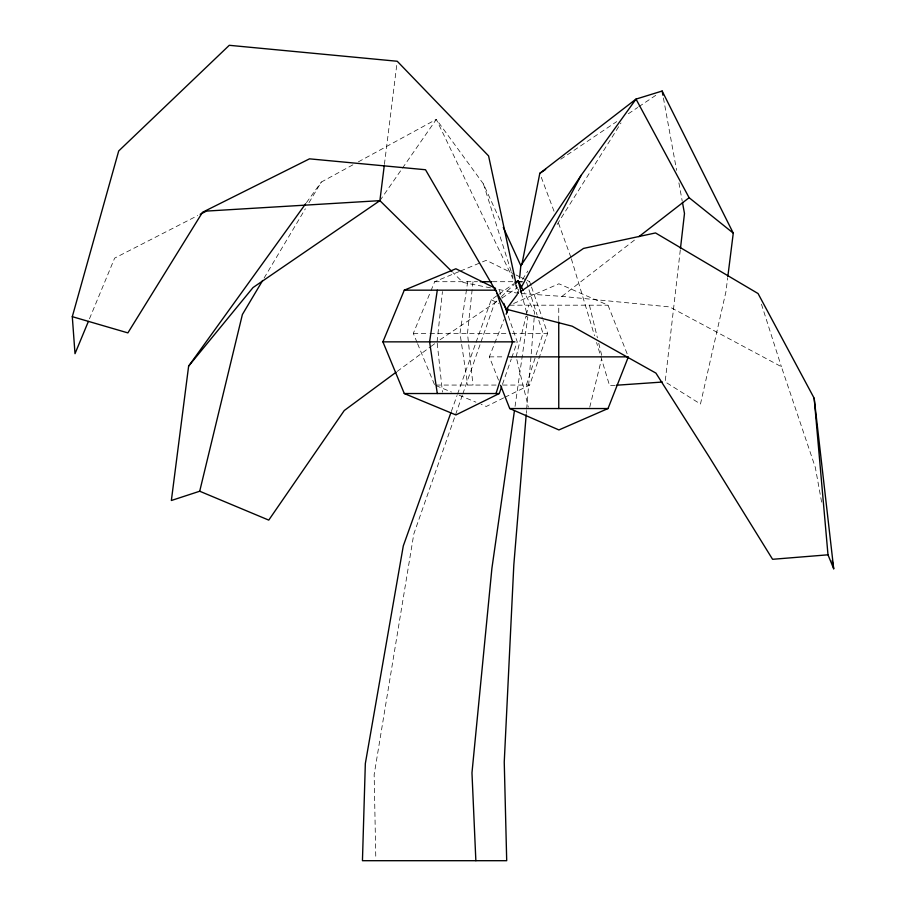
<?xml version="1.0" encoding="UTF-8"?>
<svg xmlns="http://www.w3.org/2000/svg" width="906" height="906" viewBox="0 0 906 906"><rect width="100%" height="100%" fill="white"/><g stroke="black" fill="none" stroke-linecap="round" stroke-linejoin="round"><path stroke-width="0.68" stroke-dasharray="4.53 3.4" d="M558.742 320.554L558.764 305.186M526.307 413.34L526.545 410.531M526.658 409.127L534.642 312.242L524.461 292.774M821.617 502.128L815.321 467.428L781.391 366.704L669.647 306.919L561.935 296.375L518.107 293.317L518.515 289.173M437.088 341.856L442.445 291.573M473 281.709L467.485 333.385L473 385.061M680.293 249.965L665.151 381.856L700.474 404.031L725.944 291.664L727.688 277.723M384.404 164.405L396.885 64.043M515.05 406.443L527.813 317.157L525.287 315.956M467.7 281.709L459.999 333.385L467.7 385.061M516.148 356.862L526.046 316.069M526.375 314.71L528.685 305.186M589.761 407.179L601.403 359.58M526.397 385.061L543.011 333.385L537.473 316.16M502.502 384.257L511.256 359.082M511.72 357.757L517.247 341.856L508.028 315.356M504.88 397.292L529.67 385.061L547.643 333.385L543.034 320.135M462.332 395.299L413.815 533.974L374.155 774.641L375.82 859.284M462.796 393.963L480.52 343.283M480.995 341.958L494.517 303.284L497.473 300.452M451.313 411.528L457.009 395.56M457.485 394.235L475.559 343.68M476.035 342.343L491.245 299.773L497.96 294.982M498.515 380.112L489.342 356.862L504.121 319.399M417.054 342.434L413.317 333.385L430.418 292.049M430.95 290.758L434.687 281.709L459.195 271.551M89.468 318.821L114.632 258.131L197.667 215.594M264.099 278.051L305.367 208.788M308.98 202.718L321.29 182.061L353.442 164.53M522.558 279.41L527.824 271.053M557.122 224.484L620.995 122.978M379.897 200.645L401.664 169.286M402.468 168.131L436.318 119.354L483.419 183.929L500.372 220.973M306.455 202.638L321.29 182.061M501.403 296.67L514.178 284.393M561.935 296.375L635.57 239.241M397.19 371.415L429.863 347.281M430.996 346.443L435.503 343.114M440.01 339.784L497.36 301.132M499.081 294.19L513.623 283.805M560.78 159.23L616.703 121.608M628.356 113.76L637.677 107.497M638.843 106.704L657.484 94.167M502.049 297.995L517.303 287.768L515.48 283.974M358.391 161.834L436.318 119.354L513.045 278.912M503.645 397.904L486.284 406.466L481.131 404.325M513.611 303.499L558.923 283.782L608.017 305.186L628.356 356.862M460.486 271.007L486.284 260.305L514.801 274.371M615.151 385.322L609.602 385.707L596.578 342.491M434.687 281.709L477.485 281.709M492.354 281.709L514.472 281.709M531.052 285.684L529.67 281.709L526.397 281.709L537.054 314.835M509.727 305.186L608.017 305.186M413.317 333.385L428.878 333.385M429.988 333.385L510.644 333.385M512.06 333.385L547.643 333.385M489.342 356.862L504.914 356.862M436.058 385.061L497.054 385.061M502.637 385.061L529.67 385.061M490.531 287.882L462.955 282.434L452.955 272.581M498.798 289.512L518.107 293.317L516.035 283.703M435.979 385.605L451.46 392.026M459.195 395.231L475.967 402.185M491.245 299.773L498.81 303.374M516.035 274.982L519.761 276.817M520.995 277.429L525.956 279.875M527.19 280.486L529.67 281.709M417.587 343.725L434.687 385.061M541.278 177.27L554.076 211.37M558.492 223.17L570.939 257.429M531.516 287.009L542.581 318.81M499.274 290.169L502.037 298.131M761.459 304.19L781.391 366.704M483.419 183.929L513.023 277.315M515.14 283.986L518.107 293.317M571.346 258.776L594.54 335.741M521.335 292.797L527.451 315.809M589.432 305.186L597.405 337.825M598.741 343.261L601.731 355.503M516.816 359.58L528.357 407.179M663.418 97.984L676.612 170.351M678.9 182.876L682.195 200.962M437.236 343.249L442.445 392.128"/><path stroke-width="1.36" d="M558.742 321.947L558.764 408.538M526.193 414.744L513.815 564.993L504.246 762.071L506.703 860.7L362.445 860.7L365.333 763.554L403.295 545.91L450.837 412.864M519.602 278.119L520.837 265.696L581.154 175.311L636.023 99.094L662.15 91.03L733.271 233.136L727.858 276.33M680.451 248.561L684.483 213.488L682.456 202.355M384.235 165.798L379.897 200.645L253.046 287.542L188.629 366.115L171.359 500.497L199.705 491.233L268.754 520.112L344.246 410.531L396.069 372.241M514.449 410.633L491.913 568.266L471.969 772.863L475.854 860.7M437.292 290.169L429.591 341.856L437.292 393.532M521.913 264.337L539.806 173.34L636.023 99.094L689.115 197.701L733.271 233.136M199.705 491.233L242.389 314.507L262.649 280.486M88.392 321.404L75.005 353.691L72.299 316.67L118.697 150.974L229.275 45.3L397.236 61.257L488.594 155.934L516.035 283.703M496.001 393.532L512.615 341.856L496.001 290.169L404.291 290.169L382.91 341.856L404.291 393.532L455.888 414.937L499.274 393.532L501.573 386.907M506.16 314.235L508.198 309.059M500.554 385.288L509.727 408.538L558.923 429.942L608.017 408.538L628.356 356.862L509.161 356.862M520.757 288.357L581.154 175.311M188.629 366.115L305.628 203.782M520.395 291.743L583.532 248.414L655.525 232.944L758.062 293.544L814.177 398.255L833.701 568.764L827.993 554.812L772.58 559.296L708.9 456.42L655.921 373.102L572.184 326.205L506.386 309.218L517.269 294.461M516.137 282.502L518.107 280.611L523.192 290.35M638.911 236.647L689.115 197.701M514.744 283.012L518.107 280.611L521.335 292.797M539.806 173.34L545.639 169.422M200.181 214.303L206.477 211.087L379.897 200.645L451.947 271.596M404.291 290.169L455.888 268.765L495.548 288.334M616.544 385.22L662.365 382.049M480.271 281.709L491.46 281.709M515.22 281.709L522.207 281.709M382.91 341.856L514.925 341.856M404.291 393.532L499.274 393.532M509.727 408.538L608.017 408.538M72.299 316.67L127.882 332.887L202.525 212.276L309.501 158.844L425.503 169.739L495.741 290.871M497.156 293.317L506.386 309.218M503.294 227.361L520.837 265.696M503.883 303.431L507.111 312.706M662.15 91.03L662.909 95.209M832.195 560.44L833.701 568.764M814.177 398.255L827.993 554.812"/></g></svg>
